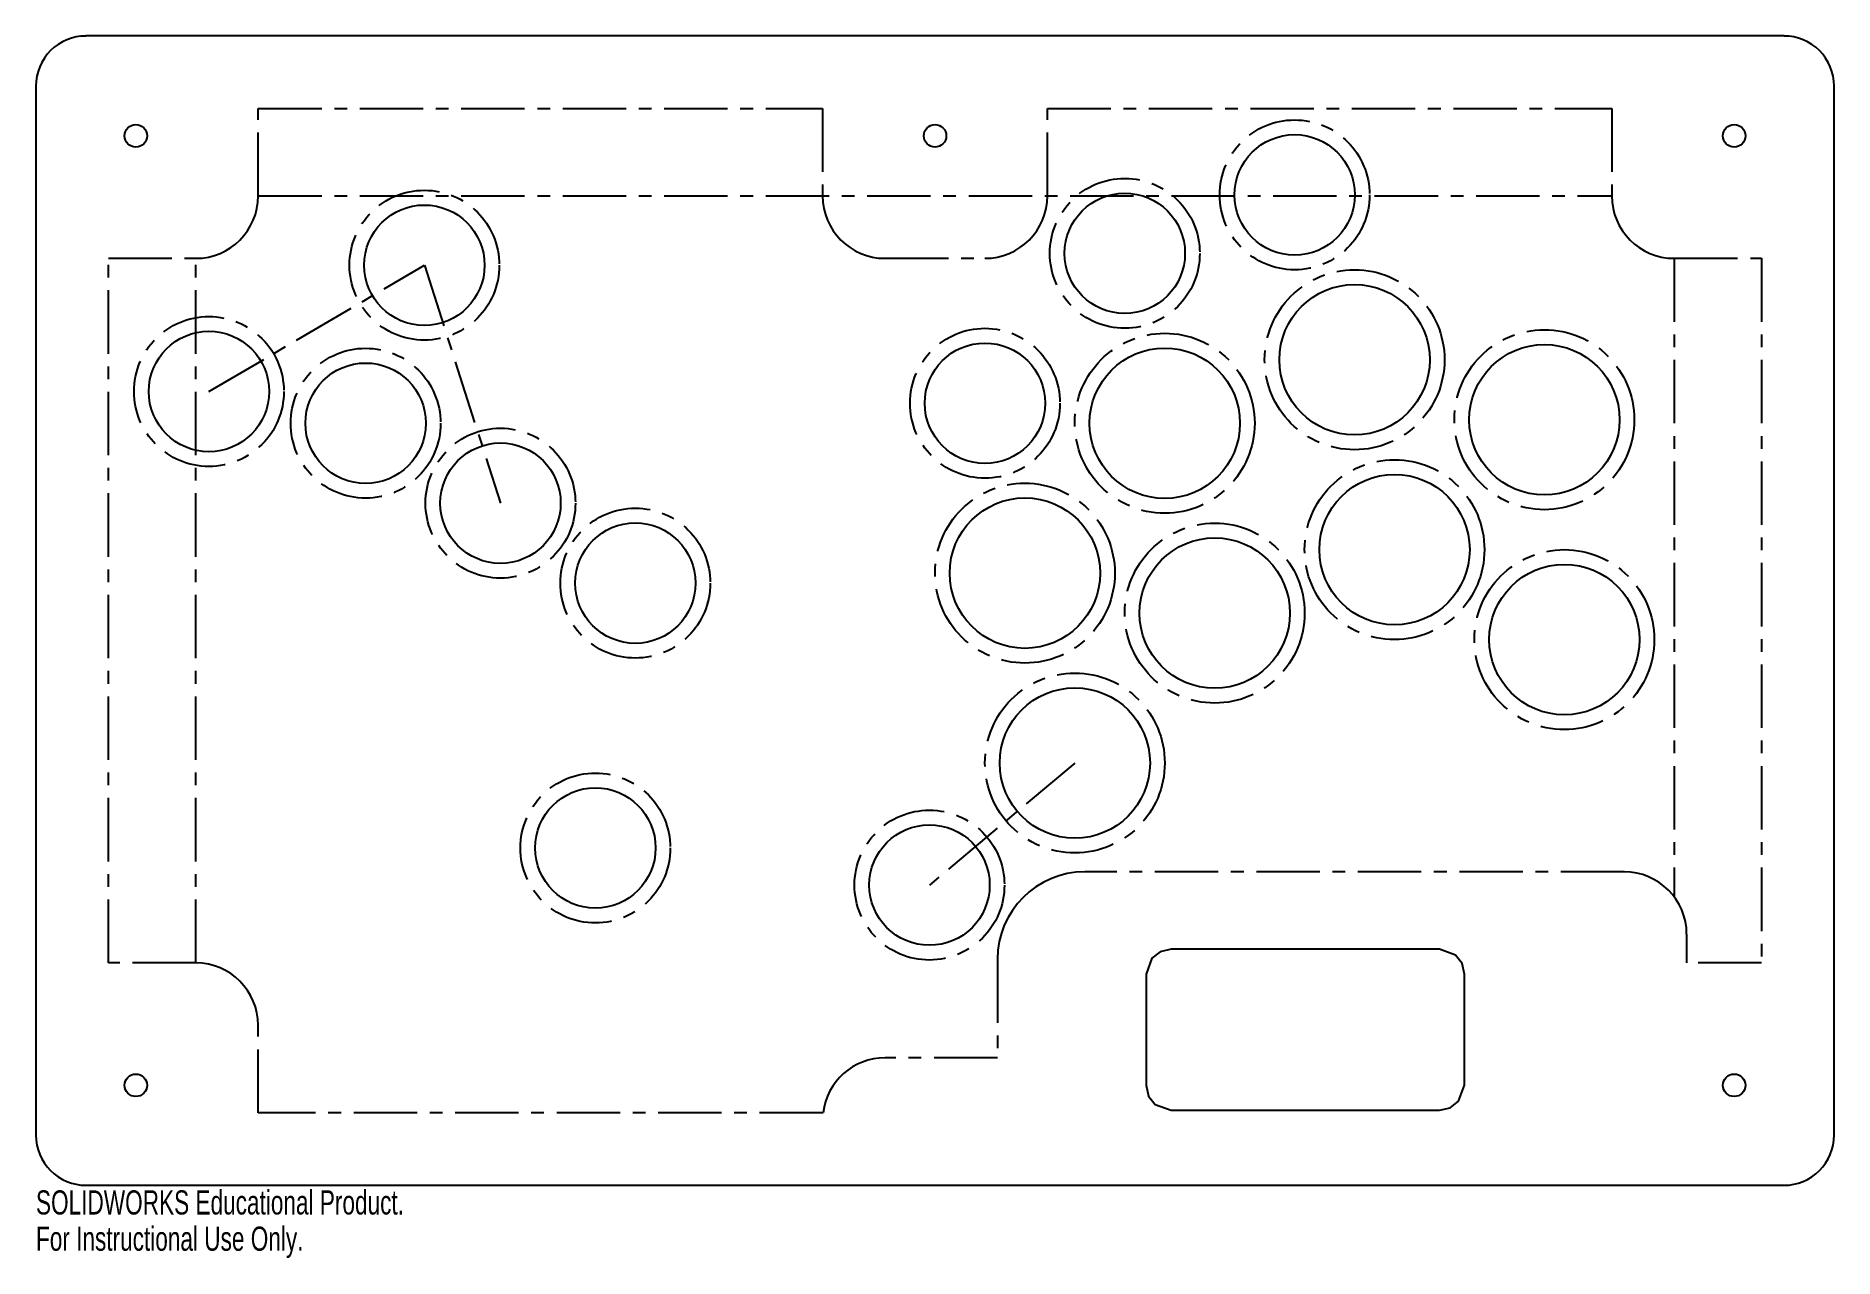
# Model space of a CAD drawing. Header units: millimetres. Extents: x -5 to 355, y -240 to 5.
import ezdxf

# ---------------------------------------------------------------- set-up
doc = ezdxf.new("R2010")
doc.units = ezdxf.units.MM
doc.linetypes.add('CENTERX2', pattern=[20.32, 12.7, -2.54, 2.54, -2.54])
doc.styles.add('SLDTEXTSTYLE0', font='TXT', dxfattribs={"width": 0.7})

msp = doc.modelspace()

# ---------------------------------------------------------------- linework, layer by layer
at = {"color": 7, "linetype": 'Continuous'}
for p, q in [((344.97, 4.88), (4.97, 4.88)), ((-5.03, -5.12), (-5.03, -215.12)), ((354.97, -215.12), (354.97, -5.12)), ((275.97, -177.89), (222.22, -177.89)), ((217.22, -182.89), (217.22, -205.12)), ((280.97, -205.12), (280.97, -182.89)), ((222.22, -210.12), (275.97, -210.12)), ((4.97, -225.12), (344.97, -225.12))]:
    msp.add_line(p, q, dxfattribs=at)
at = {"color": 7, "linetype": 'CENTERX2'}
for p, q in [((39.47, -27.12), (39.47, -9.62)), ((39.47, -9.62), (152.47, -9.62)), ((152.47, -9.62), (152.47, -27.12)), ((197.47, -27.12), (197.47, -9.62)), ((197.47, -9.62), (310.47, -9.62)), ((310.47, -9.62), (310.47, -27.12)), ((39.47, -27.12), (310.47, -27.12)), ((9.47, -180.62), (9.47, -39.62)), ((9.47, -39.62), (26.97, -39.62)), ((26.97, -180.62), (26.97, -39.62)), ((29.6, -66.27), (72.74, -41)), ((72.74, -41), (87.97, -88.62)), ((164.97, -39.62), (184.97, -39.62)), ((322.97, -39.62), (322.97, -167.4)), ((322.97, -39.62), (340.47, -39.62)), ((340.47, -39.62), (340.47, -180.62)), ((202.97, -140.62), (173.86, -165.05)), ((312.97, -162.39), (204.97, -162.39)), ((325.47, -180.62), (325.47, -174.89)), ((187.47, -179.89), (187.47, -199.62)), ((26.97, -180.62), (9.47, -180.62)), ((340.47, -180.62), (325.47, -180.62)), ((39.47, -210.62), (39.47, -193.12)), ((187.47, -199.62), (164.97, -199.62)), ((152.56, -210.62), (39.47, -210.62))]:
    msp.add_line(p, q, dxfattribs=at)
at = {"color": 7, "linetype": 'Continuous', "flags": 128}
for points in [[(222.22, -177.89), (220.06, -178.38), (218.37, -179.7), (217.22, -182.89)], [(280.97, -182.89), (280.48, -180.73), (279.16, -179.05), (275.97, -177.89)], [(217.22, -205.12), (217.71, -207.28), (219.03, -208.96), (222.22, -210.12)], [(275.97, -210.12), (278.12, -209.63), (279.81, -208.31), (280.97, -205.12)]]:
    msp.add_lwpolyline(points, dxfattribs=at)
at = {"color": 7, "linetype": 'Continuous'}
for centre, radius in [((14.97, -15.12), 2.25), ((174.97, -15.12), 2.25), ((334.97, -15.12), 2.25), ((246.97, -26.92), 12.05), ((212.97, -38.62), 12.05), ((72.74, -41), 12.05), ((258.97, -59.92), 15.05), ((29.6, -66.27), 12.05), ((184.97, -68.62), 12.05), ((220.97, -72.62), 15.05), ((296.97, -71.92), 15.05), ((60.97, -72.62), 12.05), ((87.97, -88.62), 12.05), ((266.97, -97.92), 15.05), ((192.97, -102.62), 15.05), ((114.97, -104.62), 12.05), ((230.97, -110.62), 15.05), ((300.97, -115.92), 15.05), ((202.97, -140.62), 15.05), ((106.97, -157.62), 12.05), ((173.86, -165.05), 12.05), ((14.97, -205.12), 2.25), ((334.97, -205.12), 2.25)]:
    msp.add_circle(centre, radius, dxfattribs=at)
at = {"color": 7, "linetype": 'CENTERX2'}
for centre, radius in [((246.97, -26.92), 15), ((212.97, -38.62), 15), ((72.74, -41), 15), ((258.97, -59.92), 18), ((29.6, -66.27), 15), ((184.97, -68.62), 15), ((296.97, -71.92), 18), ((220.97, -72.62), 18), ((60.97, -72.62), 15), ((87.97, -88.62), 15), ((266.97, -97.92), 18), ((192.97, -102.62), 18), ((114.97, -104.62), 15), ((230.97, -110.62), 18), ((300.97, -115.92), 18), ((202.97, -140.62), 18), ((106.97, -157.62), 15), ((173.86, -165.05), 15)]:
    msp.add_circle(centre, radius, dxfattribs=at)
at = {"color": 7, "linetype": 'Continuous'}
for centre, radius, start, end in [((4.96, -5.12), 9.99, 89.9673, 180.0327), ((344.97, -5.12), 9.99, 359.9649, 90.0338), ((26.96, -27.12), 12.5, 270.0205, 359.9802), ((164.97, -27.12), 12.5, 180.0202, 269.9793), ((184.96, -27.12), 12.5, 270.02, 359.9806), ((322.97, -27.12), 12.5, 180.0208, 269.9792), ((204.97, -179.89), 17.5, 90.0095, 179.9919), ((312.96, -174.89), 12.5, 0.0206, 89.9809), ((26.96, -193.13), 12.5, 0.0198, 89.9801), ((164.97, -212.13), 12.51, 90.0332, 173.0726), ((4.96, -215.13), 9.99, 179.9673, 270.0327), ((344.97, -215.13), 9.99, 269.966, 0.0327)]:
    msp.add_arc(centre, radius, start, end, dxfattribs=at)

# ---------------------------------------------------------------- texts
at = {"color": 7, "linetype": 'Continuous', "char_height": 4.8336, "attachment_point": 1, "style": 'SLDTEXTSTYLE0'}
for s, insert in [('SOLIDWORKS Educational Product.', (-5.03, -226.14)), ('For Instructional Use Only.', (-5.03, -233.39))]:
    msp.add_mtext(s, dxfattribs=dict(at, insert=insert))

doc.saveas('drawing.dxf')
